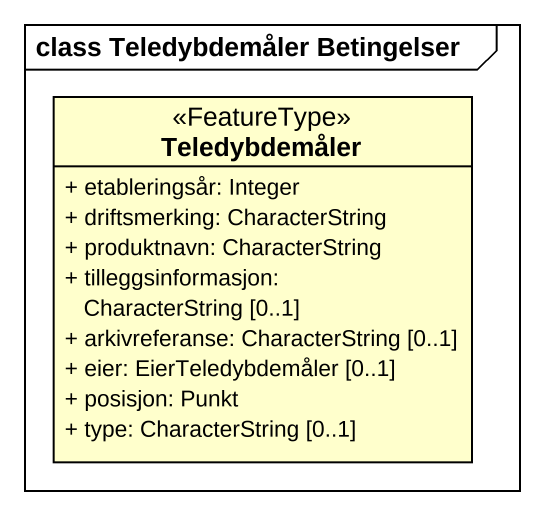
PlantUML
@startuml
mainframe class Teledybdemåler Betingelser
hide circle
hide empty members
skinparam classAttributeIconSize 0
class Teledybdemåler <<FeatureType>> {
  + etableringsår: Integer
  + driftsmerking: CharacterString
  + produktnavn: CharacterString
  + tilleggsinformasjon: CharacterString [0..1]
  + arkivreferanse: CharacterString [0..1]
  + eier: EierTeledybdemåler [0..1]
  + posisjon: Punkt
  + type: CharacterString [0..1]
}
@enduml
